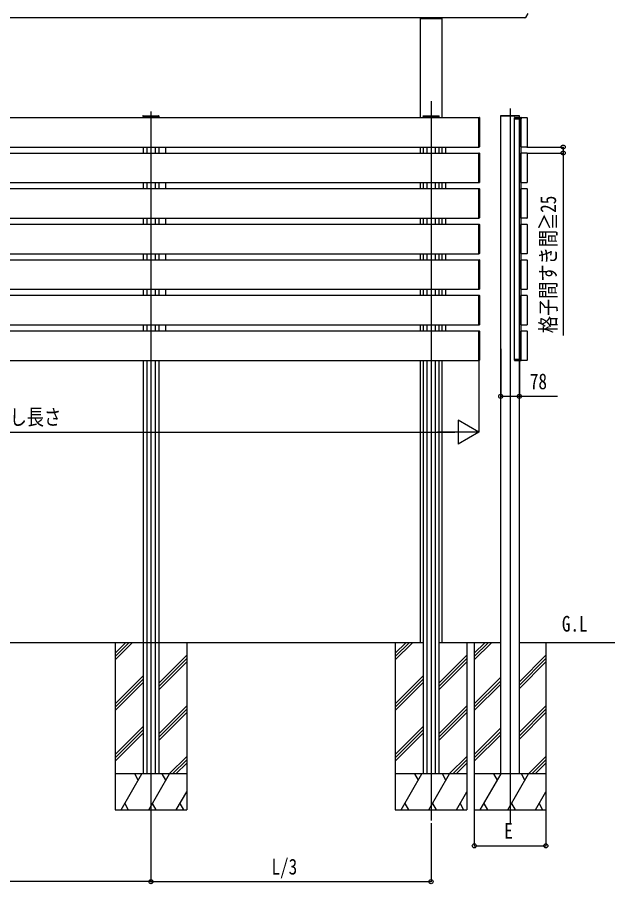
# Model space of a CAD drawing. Units: millimetres, scale not verified. Extents: x -8410 to 8410, y -5940 to 5940.
# Drawn here: x 1244 to 3746, y 138 to 3767 of the extents above; entities that cross this region are included whole.
import ezdxf
from ezdxf.enums import TextEntityAlignment as Align

# ---------------------------------------------------------------- set-up
doc = ezdxf.new("R2010")
doc.units = ezdxf.units.MM
doc.header["$LTSCALE"] = 30
for name, color, linetype in [('0-1_USER1', 3, 'Continuous'), ('0-2_YKK_12', 2, 'Continuous'), ('0-3_YKK_13', 4, 'Continuous'), ('0-4_YKK_A1', 4, 'Continuous'), ('0-5_YKK_D', 6, 'Continuous')]:
    doc.layers.add(name, color=color, linetype=linetype)
doc.styles.add('ＭＳ ゴシック', font='')
doc.styles.get('ＭＳ ゴシック').set_extended_font_data('MS Gothic')

msp = doc.modelspace()

# ---------------------------------------------------------------- linework, layer by layer
at = {"layer": '0-2_YKK_12'}
for p, q in [((2977, 3416.18), (2977, 402.06)), ((3308, 3385.01), (3308, 387.67)), ((1803.67, 3372.86), (1803.67, 402.06)), ((2977, 3372.86), (2977, 402.06))]:
    msp.add_line(p, q, dxfattribs=at)
at = {"layer": '0-3_YKK_13'}
for p, q in [((3382.49, 3783.56), (3372.44, 3766.16)), ((3365, 3766.66), (3365, 3767.3)), ((3365, 3766.66), (3365, 3764.66)), ((3366.5, 3764.66), (3365, 3764.66)), ((3369.84, 3764.66), (3366.5, 3764.66)), ((1771.26, 3354.96), (1771.76, 3354.96)), ((1771.66, 3352.46), (1835.67, 3352.46)), ((1771.76, 3354.96), (1835.57, 3354.96)), ((1835.57, 3354.96), (1836.07, 3354.96)), ((1837.17, 3352.46), (1835.67, 3352.46)), ((1837.07, 3354.02), (1837.17, 3352.46)), ((2944.59, 3354.96), (2945.09, 3354.96)), ((2944.99, 3352.46), (3009, 3352.46)), ((2945.09, 3354.96), (3008.9, 3354.96)), ((3008.9, 3354.96), (3009.4, 3354.96)), ((3010.5, 3352.46), (3009, 3352.46)), ((3010.4, 3354.02), (3010.5, 3352.46)), ((3268.59, 3354.05), (3268.5, 3352.49)), ((3268.5, 3352.49), (3269.99, 3352.49)), ((3270.09, 3354.99), (3269.59, 3354.99)), ((3346, 3352.49), (3269.99, 3352.49)), ((3345.9, 3354.99), (3270.09, 3354.99)), ((3326.5, 3342.49), (3326.46, 3346.48)), ((3326.8, 3342.49), (3326.5, 3342.49)), ((3346.66, 3346.48), (3326.76, 3346.48)), ((3327.46, 3347.49), (3346.66, 3347.49)), ((3346.4, 3354.99), (3345.9, 3354.99)), ((3346.7, 3342.49), (3346.66, 3346.48)), ((3347, 3342.49), (3346.7, 3342.49)), ((3353.7, 3346.48), (3347.26, 3346.48)), ((3347.26, 3346.48), (3347.3, 3342.49)), ((3347.3, 3342.49), (3353.7, 3342.49)), ((3347.96, 3347.49), (3353, 3347.49)), ((3353.7, 3346.48), (3353.7, 3346.49)), ((3353.7, 3342.49), (3353.7, 3346.48)), ((3354, 3342.49), (3353.7, 3342.49)), ((3354, 3346.48), (3354, 3342.49)), ((3326.5, 2334.49), (3326.46, 2330.49)), ((3326.8, 2334.49), (3326.5, 2334.49)), ((3346.66, 2330.49), (3326.76, 2330.49)), ((3327.46, 2329.49), (3346.66, 2329.49)), ((3346.7, 2334.49), (3346.66, 2330.49)), ((3347, 2334.49), (3346.7, 2334.49)), ((3347.26, 2330.49), (3347.3, 2334.49)), ((3353.7, 2330.49), (3347.26, 2330.49)), ((3347.3, 2334.49), (3353.7, 2334.49)), ((3347.96, 2329.49), (3353, 2329.49)), ((3353.7, 2334.49), (3353.7, 2330.49)), ((3354, 2334.49), (3353.7, 2334.49)), ((3353.7, 2330.49), (3353.7, 2330.49)), ((3354, 2330.49), (3354, 2334.49))]:
    msp.add_line(p, q, dxfattribs=at)
for points in [[(1771.66, 3352.46), (1770.17, 3352.46), (1770.26, 3354.02)], [(2944.99, 3352.46), (2943.5, 3352.46), (2943.59, 3354.02)], [(3326.76, 3346.48), (3326.8, 3342.49), (3346.7, 3342.49)], [(3346, 3352.49), (3347.5, 3352.49), (3347.4, 3354.05)], [(3346.66, 3346.48), (3346.66, 3347.49), (3347.96, 3347.49)], [(3347.3, 3342.49), (3347, 3342.49), (3346.96, 3346.48)], [(3353.7, 3346.49), (3354, 3346.49), (3354, 3346.48)], [(3326.76, 2330.49), (3326.8, 2334.49), (3346.7, 2334.49)], [(3346.66, 2330.49), (3346.66, 2329.49), (3347.96, 2329.49)], [(3347.3, 2334.49), (3347, 2334.49), (3346.96, 2330.49)], [(3353.7, 2330.49), (3354, 2330.49), (3354, 2330.49)]]:
    msp.add_lwpolyline(points, dxfattribs=at)
for centre, radius, start, end in [((3369.84, 3767.66), 3, 270, 330), ((1771.26, 3353.96), 1, 90, 176.5), ((1836.07, 3353.96), 1, 3.5, 90), ((2944.59, 3353.96), 1, 90, 176.5), ((3009.4, 3353.96), 1, 3.5, 90), ((3269.59, 3353.99), 1, 90, 176.5), ((3327.46, 3346.49), 1, 90, 180.5), ((3326.61, 3355.07), 8.6, 269.0002, 270.9998), ((3346.4, 3353.99), 1, 3.5, 90), ((3347.96, 3346.49), 1, 90, 180.5), ((3347.11, 3355.07), 8.6, 269.0002, 270.9998), ((3353, 3346.49), 1, 0, 90), ((3353.77, 3355.07), 8.6, 269.50017, 271.49979), ((3327.46, 2330.49), 1, 179.50003, 270.00003), ((3326.61, 2321.9), 8.6, 89.00023, 90.99982), ((3347.11, 2321.9), 8.6, 89.00023, 90.99982), ((3347.96, 2330.49), 1, 179.50003, 270.00003), ((3353, 2330.49), 1, 270.00003, 0.00003), ((3353.77, 2321.9), 8.6, 88.50024, 90.49986)]:
    msp.add_arc(centre, radius, start, end, dxfattribs=at)
for centre, major_axis, ratio, start_param, end_param in [((3327.46, 3346.49), (0, -1), 0.7, 3.1415927, 4.7211156), ((3346.66, 3346.49), (-0.3, 0.009), 0.029046, 1.5719718, 3.142692), ((3347.96, 3346.49), (0, -1), 0.7, 3.1415927, 4.7211156), ((3353, 3346.49), (0, -1), 0.7, 1.5707963, 3.1415927), ((3327.46, 2330.49), (0, 1), 0.7, 1.5620697, 3.1415927), ((3346.66, 2330.49), (-0.3, -0.009), 0.029046, 3.1404933, 4.7112135), ((3347.96, 2330.49), (0, 1), 0.7, 1.5620697, 3.1415927), ((3353, 2330.49), (0, 1), 0.7, 3.1415927, 4.712389)]:
    msp.add_ellipse(centre, major_axis=major_axis, ratio=ratio, start_param=start_param, end_param=end_param, dxfattribs=at)
at = {"layer": '0-4_YKK_A1'}
for p, q in [((-931, 3766.95), (3365, 3766.95)), ((2931.8, 3766.95), (2931.8, 3347.46)), ((2931.8, 3762.22), (3022.2, 3762.22)), ((2949.5, 3766.95), (2949.5, 3762.22)), ((3004.5, 3766.95), (3004.5, 3762.22)), ((3022.2, 3766.95), (3022.2, 3347.46)), ((-743, 3347.72), (3177, 3347.72)), ((1770.67, 3352.46), (1770.67, 3347.46)), ((1786.17, 3352.46), (1786.17, 3347.46)), ((1821.17, 3352.46), (1821.17, 3347.46)), ((1836.67, 3352.46), (1836.67, 3347.46)), ((2944, 3352.46), (2944, 3347.46)), ((2959.5, 3352.46), (2959.5, 3347.46)), ((2994.5, 3352.46), (2994.5, 3347.46)), ((3010, 3352.46), (3010, 3347.46)), ((3177, 3223.72), (3177, 3347.72)), ((3177, 3224.72), (3177, 3346.72)), ((3179.5, 3346.93), (3179.5, 3346.63)), ((3179.5, 3346.63), (3179.5, 3224.82)), ((3269, 597.46), (3269, 3352.49)), ((3347, 3352.49), (3269, 3352.49)), ((3327, 2334.49), (3327, 3342.49)), ((3347, 3347.49), (3347, 3352.49)), ((3347, 597.49), (3347, 3342.49)), ((3347, 2334.48), (3347, 3342.49)), ((3353.7, 3224.49), (3353.7, 3346.49)), ((3354, 2334.49), (3354, 3342.49)), ((3355, 3347.79), (3378, 3347.79)), ((3379.3, 3346.49), (3379.3, 3224.49)), ((3354, 2559.99), (3354, 3298.99)), ((-743, 3223.72), (3177, 3223.72)), ((-743, 3198.72), (3177, 3198.72)), ((1770.67, 3223.46), (1770.67, 3198.46)), ((1786.17, 3223.46), (1786.17, 3198.46)), ((1821.17, 3223.46), (1821.17, 3198.46)), ((1836.67, 3223.46), (1836.67, 3198.46)), ((1866.67, 3198.46), (1866.67, 3223.46)), ((2931.8, 3223.72), (2931.8, 3198.72)), ((2944, 3223.46), (2944, 3198.46)), ((2959.5, 3223.46), (2959.5, 3198.46)), ((2994.5, 3223.46), (2994.5, 3198.46)), ((3010, 3223.46), (3010, 3198.46)), ((3022.2, 3223.72), (3022.2, 3198.72)), ((3039.5, 3198.72), (3039.5, 3223.72)), ((3177, 3223.42), (3177, 3224.72)), ((3178.56, 3223.52), (3177, 3223.42)), ((3177, 3074.72), (3177, 3198.72)), ((3177, 3075.72), (3177, 3197.72)), ((3179.5, 3224.82), (3179.5, 3224.52)), ((3179.5, 3197.93), (3179.5, 3197.63)), ((3179.5, 3197.63), (3179.5, 3075.82)), ((3353.7, 3075.49), (3353.7, 3197.49)), ((3378, 3223.19), (3355, 3223.19)), ((3355, 3198.79), (3378, 3198.79)), ((3379.3, 3197.49), (3379.3, 3075.49)), ((-743, 3074.72), (3177, 3074.72)), ((-743, 3049.72), (3177, 3049.72)), ((1770.67, 3074.46), (1770.67, 3049.46)), ((1786.17, 3074.46), (1786.17, 3049.46)), ((1821.17, 3074.46), (1821.17, 3049.46)), ((1836.67, 3074.46), (1836.67, 3049.46)), ((1866.67, 3049.46), (1866.67, 3074.46)), ((2931.8, 3074.72), (2931.8, 3049.72)), ((2944, 3074.46), (2944, 3049.46)), ((2959.5, 3074.46), (2959.5, 3049.46)), ((2994.5, 3074.46), (2994.5, 3049.46)), ((3010, 3074.46), (3010, 3049.46)), ((3022.2, 3074.72), (3022.2, 3049.72)), ((3039.5, 3049.72), (3039.5, 3074.72)), ((3177, 3074.42), (3177, 3075.72)), ((3178.56, 3074.52), (3177, 3074.42)), ((3177, 2925.72), (3177, 3049.72)), ((3177, 2926.72), (3177, 3048.72)), ((3179.5, 3075.82), (3179.5, 3075.52)), ((3179.5, 3048.93), (3179.5, 3048.63)), ((3179.5, 3048.63), (3179.5, 2926.82)), ((3378, 3074.19), (3355, 3074.19)), ((3355, 3049.79), (3378, 3049.79)), ((3353.7, 2926.49), (3353.7, 3048.49)), ((3379.3, 3048.49), (3379.3, 2926.49)), ((-743, 2925.72), (3177, 2925.72)), ((1770.67, 2925.46), (1770.67, 2900.46)), ((1786.17, 2925.46), (1786.17, 2900.46)), ((1821.17, 2925.46), (1821.17, 2900.46)), ((1836.67, 2925.46), (1836.67, 2900.46)), ((1866.67, 2900.46), (1866.67, 2925.46)), ((2931.8, 2925.72), (2931.8, 2900.72)), ((2944, 2925.46), (2944, 2900.46)), ((2959.5, 2925.46), (2959.5, 2900.46)), ((2994.5, 2925.46), (2994.5, 2900.46)), ((3010, 2925.46), (3010, 2900.46)), ((3022.2, 2925.72), (3022.2, 2900.72)), ((3039.5, 2900.72), (3039.5, 2925.72)), ((3177, 2925.42), (3177, 2926.72)), ((3178.56, 2925.52), (3177, 2925.42)), ((3179.5, 2926.82), (3179.5, 2926.52)), ((3378, 2925.19), (3355, 2925.19)), ((-743, 2900.72), (3177, 2900.72)), ((3177, 2776.72), (3177, 2900.72)), ((3177, 2777.72), (3177, 2899.72)), ((3179.5, 2899.93), (3179.5, 2899.63)), ((3179.5, 2899.63), (3179.5, 2777.82)), ((3353.7, 2777.49), (3353.7, 2899.49)), ((3355, 2900.79), (3378, 2900.79)), ((3379.3, 2899.49), (3379.3, 2777.49)), ((-743, 2776.72), (3177, 2776.72)), ((1770.67, 2776.46), (1770.67, 2751.46)), ((1786.17, 2776.46), (1786.17, 2751.46)), ((1821.17, 2776.46), (1821.17, 2751.46)), ((1836.67, 2776.46), (1836.67, 2751.46)), ((1866.67, 2751.46), (1866.67, 2776.46)), ((2931.8, 2776.72), (2931.8, 2751.72)), ((2944, 2776.46), (2944, 2751.46)), ((2959.5, 2776.46), (2959.5, 2751.46)), ((2994.5, 2776.46), (2994.5, 2751.46)), ((3010, 2776.46), (3010, 2751.46)), ((3022.2, 2776.72), (3022.2, 2751.72)), ((3039.5, 2751.72), (3039.5, 2776.72)), ((3177, 2776.42), (3177, 2777.72)), ((3178.56, 2776.52), (3177, 2776.42)), ((3179.5, 2777.82), (3179.5, 2777.52)), ((3378, 2776.19), (3355, 2776.19)), ((-743, 2751.72), (3177, 2751.72)), ((3177, 2627.72), (3177, 2751.72)), ((3177, 2628.72), (3177, 2750.72)), ((3179.5, 2750.93), (3179.5, 2750.63)), ((3179.5, 2750.63), (3179.5, 2628.82)), ((3353.7, 2628.49), (3353.7, 2750.49)), ((3355, 2751.79), (3378, 2751.79)), ((3379.3, 2750.49), (3379.3, 2628.49)), ((-743, 2627.72), (3177, 2627.72)), ((1770.67, 2627.46), (1770.67, 2602.46)), ((1786.17, 2627.46), (1786.17, 2602.46)), ((1821.17, 2627.46), (1821.17, 2602.46)), ((1836.67, 2627.46), (1836.67, 2602.46)), ((1866.67, 2602.46), (1866.67, 2627.46)), ((2931.8, 2627.72), (2931.8, 2602.72)), ((2944, 2627.46), (2944, 2602.46)), ((2959.5, 2627.46), (2959.5, 2602.46)), ((2994.5, 2627.46), (2994.5, 2602.46)), ((3010, 2627.46), (3010, 2602.46)), ((3022.2, 2627.72), (3022.2, 2602.72)), ((3039.5, 2602.72), (3039.5, 2627.72)), ((3177, 2627.42), (3177, 2628.72)), ((3178.56, 2627.52), (3177, 2627.42)), ((3179.5, 2628.82), (3179.5, 2628.52)), ((3378, 2627.19), (3355, 2627.19)), ((-743, 2602.72), (3177, 2602.72)), ((3177, 2478.72), (3177, 2602.72)), ((3177, 2479.72), (3177, 2601.72)), ((3179.5, 2601.93), (3179.5, 2601.63)), ((3179.5, 2601.63), (3179.5, 2479.82)), ((3353.7, 2479.49), (3353.7, 2601.49)), ((3355, 2602.79), (3378, 2602.79)), ((3379.3, 2601.49), (3379.3, 2479.49)), ((3347, 597.46), (3347, 2511.46)), ((-743, 2478.72), (3177, 2478.72)), ((1770.67, 2478.46), (1770.67, 2453.46)), ((1786.17, 2478.46), (1786.17, 2453.46)), ((1821.17, 2478.46), (1821.17, 2453.46)), ((1836.67, 2478.46), (1836.67, 2453.46)), ((1866.67, 2453.46), (1866.67, 2478.46)), ((2931.8, 2478.72), (2931.8, 2453.72)), ((2944, 2478.46), (2944, 2453.46)), ((2959.5, 2478.46), (2959.5, 2453.46)), ((2994.5, 2478.46), (2994.5, 2453.46)), ((3010, 2478.46), (3010, 2453.46)), ((3022.2, 2478.72), (3022.2, 2453.72)), ((3039.5, 2453.72), (3039.5, 2478.72)), ((3177, 2478.42), (3177, 2479.72)), ((3178.56, 2478.52), (3177, 2478.42)), ((3179.5, 2479.82), (3179.5, 2479.52)), ((3378, 2478.19), (3355, 2478.19)), ((-743, 2453.72), (3177, 2453.72)), ((3177, 2329.72), (3177, 2453.72)), ((3177, 2330.72), (3177, 2452.72)), ((3179.5, 2452.93), (3179.5, 2452.63)), ((3179.5, 2452.63), (3179.5, 2330.82)), ((3353.7, 2330.49), (3353.7, 2452.49)), ((3355, 2453.79), (3378, 2453.79)), ((3379.3, 2452.49), (3379.3, 2330.49)), ((-743, 2329.72), (3177, 2329.72)), ((1770.67, 2329.46), (1770.67, 597.46)), ((1786.17, 2329.46), (1786.17, 597.46)), ((1821.17, 2329.46), (1821.17, 597.46)), ((1836.67, 2329.46), (1836.67, 597.46)), ((2931.8, 2329.72), (2931.8, 1147.46)), ((2944, 2329.46), (2944, 597.46)), ((2959.5, 2329.46), (2959.5, 597.46)), ((2994.5, 2329.46), (2994.5, 597.46)), ((3010, 2329.46), (3010, 597.46)), ((3022.2, 2329.72), (3022.2, 1147.46)), ((3177, 2329.42), (3177, 2330.72)), ((3178.56, 2329.52), (3177, 2329.42)), ((3179.5, 2330.82), (3179.5, 2330.52)), ((3378, 2329.19), (3355, 2329.19)), ((2902, 1147.46), (663.33, 1147.46)), ((2944, 1147.46), (1250, 1147.46)), ((1653.67, 1147.46), (1653.67, 447.46)), ((1653.67, 1103.48), (1697.65, 1147.46)), ((1653.67, 1089.34), (1711.79, 1147.46)), ((1653.67, 1075.2), (1725.93, 1147.46)), ((1953.67, 1147.46), (1953.67, 447.46)), ((2827, 1147.46), (2827, 447.46)), ((2827, 1103.48), (2870.98, 1147.46)), ((2827, 1089.34), (2885.12, 1147.46)), ((2827, 1075.2), (2899.26, 1147.46)), ((2944, 1147.46), (2918, 1147.46)), ((3269, 1147.46), (3010, 1147.46)), ((3269, 1147.46), (3010, 1147.46)), ((3127, 1147.46), (3127, 447.46)), ((3158, 1147.46), (3158, 447.46)), ((3158, 1103.48), (3201.98, 1147.46)), ((3158, 1089.34), (3216.12, 1147.46)), ((3158, 1075.2), (3230.26, 1147.46)), ((3746.17, 1147.46), (3347, 1147.46)), ((3458, 1147.46), (3458, 447.46)), ((1836.67, 978.12), (1953.67, 1095.12)), ((3010, 978.12), (3127, 1095.12)), ((3347, 984.12), (3458, 1095.12)), ((1836.67, 963.98), (1953.67, 1080.97)), ((1836.67, 949.83), (1953.67, 1066.83)), ((3010, 963.98), (3127, 1080.97)), ((3010, 949.83), (3127, 1066.83)), ((3347, 969.98), (3458, 1080.97)), ((3347, 955.83), (3458, 1066.83)), ((1653.67, 891.35), (1770.67, 1008.35)), ((1653.67, 877.21), (1770.67, 994.21)), ((1653.67, 863.07), (1770.67, 980.07)), ((2827, 891.35), (2944, 1008.35)), ((2827, 877.21), (2944, 994.21)), ((2827, 863.07), (2944, 980.07)), ((3158, 891.35), (3269, 1002.35)), ((3158, 877.21), (3269, 988.21)), ((3158, 863.07), (3269, 974.07)), ((1836.67, 765.99), (1953.67, 882.99)), ((3010, 765.99), (3127, 882.99)), ((3347, 771.99), (3458, 882.99)), ((1836.67, 751.85), (1953.67, 868.84)), ((1836.67, 737.7), (1953.67, 854.7)), ((3010, 751.85), (3127, 868.84)), ((3010, 737.7), (3127, 854.7)), ((3347, 757.85), (3458, 868.84)), ((3347, 743.7), (3458, 854.7)), ((1653.67, 679.22), (1770.67, 796.22)), ((1653.67, 665.08), (1770.67, 782.08)), ((1653.67, 650.94), (1770.67, 767.94)), ((2827, 679.22), (2944, 796.22)), ((2827, 665.08), (2944, 782.08)), ((2827, 650.94), (2944, 767.94)), ((3158, 679.22), (3269, 790.22)), ((3158, 665.08), (3269, 776.08)), ((3158, 650.94), (3269, 761.94)), ((1880.28, 597.46), (1953.67, 670.86)), ((1894.42, 597.46), (1953.67, 656.71)), ((3053.61, 597.46), (3127, 670.86)), ((3067.75, 597.46), (3127, 656.71)), ((3384.61, 597.46), (3458, 670.86)), ((3398.75, 597.46), (3458, 656.71)), ((1908.56, 597.46), (1953.67, 642.57)), ((3081.89, 597.46), (3127, 642.57)), ((3412.89, 597.46), (3458, 642.57)), ((1953.67, 597.46), (1653.67, 597.46)), ((1679.15, 447.46), (1765.76, 597.46)), ((1750.76, 571.48), (1735.75, 597.46)), ((1794.62, 447.46), (1881.23, 597.46)), ((1866.23, 571.48), (1851.22, 597.47)), ((3127, 597.46), (2827, 597.46)), ((2852.48, 447.46), (2939.09, 597.46)), ((2924.09, 571.48), (2909.08, 597.46)), ((2967.95, 447.46), (3054.56, 597.46)), ((3039.56, 571.48), (3024.55, 597.47)), ((3458, 597.46), (3158, 597.46)), ((3183.48, 447.46), (3270.09, 597.46)), ((3255.09, 571.48), (3240.08, 597.46)), ((3298.95, 447.46), (3385.56, 597.46)), ((3370.56, 571.48), (3355.55, 597.47)), ((1910.09, 447.46), (1953.67, 522.93)), ((3083.42, 447.46), (3127, 522.93)), ((3414.42, 447.46), (3458, 522.93)), ((1694.15, 473.44), (1709.15, 447.46)), ((1809.62, 473.44), (1824.62, 447.46)), ((1925.09, 473.44), (1940.09, 447.46)), ((2867.48, 473.44), (2882.48, 447.46)), ((2982.95, 473.44), (2997.95, 447.46)), ((3098.42, 473.44), (3113.42, 447.46)), ((3198.48, 473.44), (3213.48, 447.46)), ((3313.95, 473.44), (3328.95, 447.46)), ((3429.42, 473.44), (3444.42, 447.46)), ((1653.67, 447.46), (1953.67, 447.46)), ((2827, 447.46), (3127, 447.46)), ((3158, 447.46), (3458, 447.46))]:
    msp.add_line(p, q, dxfattribs=at)
for points in [[(3177, 3346.72), (3177, 3348.02), (3178.56, 3347.93)], [(3177, 3197.72), (3177, 3199.02), (3178.56, 3198.93)], [(3177, 3048.72), (3177, 3050.02), (3178.56, 3049.93)], [(3177, 2899.72), (3177, 2901.02), (3178.56, 2900.93)], [(3177, 2750.72), (3177, 2752.02), (3178.56, 2751.93)], [(3177, 2601.72), (3177, 2603.02), (3178.56, 2602.93)], [(3177, 2452.72), (3177, 2454.02), (3178.56, 2453.93)]]:
    msp.add_lwpolyline(points, dxfattribs=at)
for centre, radius, start, end in [((3178.5, 3346.93), 1, 0, 86.5), ((3355, 3346.49), 1.3, 179.43624, 180), ((3355, 3346.49), 1.3, 90, 154.40693), ((3378, 3346.49), 1.3, 0, 90), ((3178.5, 3224.52), 1, 273.5, 0), ((3178.5, 3197.93), 1, 0, 86.5), ((3355, 3224.49), 1.3, 180, 270), ((3355, 3197.49), 1.3, 90, 180), ((3378, 3224.49), 1.3, 270, 0), ((3378, 3197.49), 1.3, 0, 90), ((3178.5, 3075.52), 1, 273.5, 0), ((3178.5, 3048.93), 1, 0, 86.5), ((3355, 3075.49), 1.3, 180, 270), ((3355, 3048.49), 1.3, 90, 180), ((3378, 3075.49), 1.3, 270, 0), ((3378, 3048.49), 1.3, 0, 90), ((3178.5, 2926.52), 1, 273.5, 0), ((3355, 2926.49), 1.3, 180, 270), ((3378, 2926.49), 1.3, 270, 0), ((3178.5, 2899.93), 1, 0, 86.5), ((3355, 2899.49), 1.3, 90, 180), ((3378, 2899.49), 1.3, 0, 90), ((3178.5, 2777.52), 1, 273.5, 0), ((3355, 2777.49), 1.3, 180, 270), ((3378, 2777.49), 1.3, 270, 0), ((3178.5, 2750.93), 1, 0, 86.5), ((3355, 2750.49), 1.3, 90, 180), ((3378, 2750.49), 1.3, 0, 90), ((3178.5, 2628.52), 1, 273.5, 0), ((3355, 2628.49), 1.3, 180, 270), ((3378, 2628.49), 1.3, 270, 0), ((3178.5, 2601.93), 1, 0, 86.5), ((3355, 2601.49), 1.3, 90, 180), ((3378, 2601.49), 1.3, 0, 90), ((3178.5, 2479.52), 1, 273.5, 0), ((3355, 2479.49), 1.3, 180, 270), ((3378, 2479.49), 1.3, 270, 0), ((3178.5, 2452.93), 1, 0, 86.5), ((3355, 2452.49), 1.3, 90, 180), ((3378, 2452.49), 1.3, 0, 90), ((3178.5, 2330.52), 1, 273.5, 0), ((3355, 2330.49), 1.3, 180, 180.55652), ((3355, 2330.49), 1.3, 205.59202, 270), ((3378, 2330.49), 1.3, 270, 0)]:
    msp.add_arc(centre, radius, start, end, dxfattribs=at)
at = {"layer": '0-5_YKK_D'}
for p, q in [((3378.91, 3223.64), (3531.54, 3223.64)), ((3378.91, 3198.64), (3531.54, 3198.64)), ((3269, 2378.44), (3269, 2178.46)), ((3347, 2378.44), (3347, 2178.46)), ((3177, 2328.72), (3177, 2028.72)), ((3177, 2029.72), (3090.39, 2079.72)), ((3090.39, 2079.72), (3090.39, 1979.72)), ((-643, 2029.72), (3077, 2029.72)), ((3177, 2029.72), (3003.79, 2029.72)), ((3177, 2029.72), (3090.39, 1979.72)), ((3158, 445.88), (3158, 295.51)), ((3458, 446.46), (3458, 295.51)), ((1803.67, 401.06), (1803.67, 145.46)), ((1803.67, 401.06), (1803.67, 145.51)), ((2977, 392.1), (2977, 145.46)), ((3158, 296.51), (3458, 296.51)), ((1803.67, 146.51), (630.33, 146.51)), ((1803.67, 146.46), (2977, 146.46))]:
    msp.add_line(p, q, dxfattribs=at)
for points in [[(3530.54, 3223.64), (3530.54, 3198.64), (3530.54, 2434.24)], [(3269, 2179.46), (3347, 2179.46), (3506.6, 2179.46)]]:
    msp.add_lwpolyline(points, dxfattribs=at)
for centre in [(3530.54, 3223.64), (3530.54, 3198.64), (3269, 2179.46), (3347, 2179.46), (3158, 296.51), (3458, 296.51), (1803.67, 146.51), (1803.67, 146.46), (2977, 146.46)]:
    msp.add_circle(centre, 8.5, dxfattribs=at)

# ---------------------------------------------------------------- texts
at = {"layer": '0-1_USER1', "style": 'ＭＳ ゴシック', "width": 0.8}
msp.add_text('G.L', height=65.98, dxfattribs=at).set_placement((3525, 1174), align=Align.BOTTOM_LEFT)
at = {"layer": '0-5_YKK_D', "style": 'ＭＳ ゴシック', "width": 0.8}
msp.add_text('格子間すき間≧25', height=65.98, rotation=90, dxfattribs=at).set_placement((3520.54, 2444.24), align=Align.BOTTOM_LEFT)
for s, p in [('78', (3391, 2189.46)), ('正面目隠し長さ', (924.2, 2039.72)), ('E', (3284, 306.51)), ('L/3', (2308.73, 156.46))]:
    msp.add_text(s, height=65.98, dxfattribs=at).set_placement(p, align=Align.BOTTOM_LEFT)

doc.saveas('drawing.dxf')
